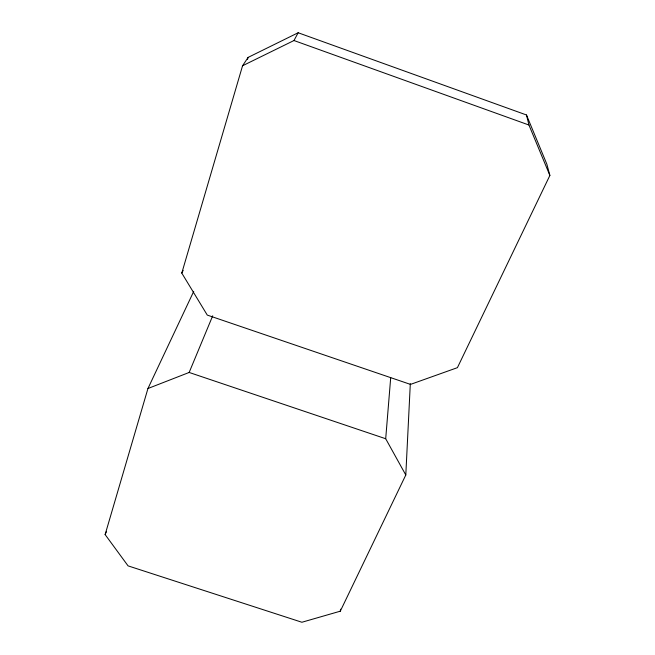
<?xml version="1.0" encoding="UTF-8"?>
<svg xmlns="http://www.w3.org/2000/svg" width="655" height="655" viewBox="0 0 655 655"><rect width="100%" height="100%" fill="white"/><g stroke="black" fill="none" stroke-linecap="round" stroke-linejoin="round"><path stroke-width="0.98" d="M193.741 291.352L147.948 388.513L105.127 534.578L128.069 565.871L301.898 622.25L340.297 611.189L405.797 474.998L410.317 383.65M405.797 474.998L385.697 438.735L390.716 377.558M340.297 611.189L340.534 609.166M181.787 273.094L242.563 65.754L248.106 57.403L298.164 32.75L526.481 114.977L546.876 164.233L549.873 175.442L457.419 367.66L410.505 384.403L207.275 315.088L181.787 273.094L183.171 270.384M247.533 59.368L248.106 57.403M147.948 388.513L189.156 372.458L212.711 315.8M105.127 534.578L106.356 531.77M242.563 65.754L293.98 40.528L298.164 32.75M189.156 372.458L385.697 438.735M293.98 40.528L528.953 125.023L549.873 175.442M526.481 114.977L528.953 125.023"/></g></svg>
